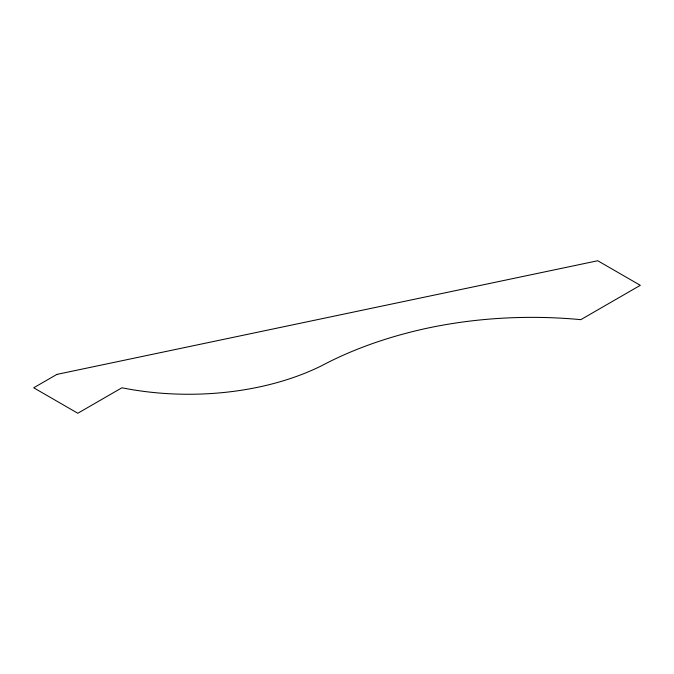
<?xml version="1.0" encoding="UTF-8"?>
<svg xmlns="http://www.w3.org/2000/svg" width="674" height="674" viewBox="0 0 674 674"><rect width="100%" height="100%" fill="white"/><g stroke="black" fill="none" stroke-linecap="round" stroke-linejoin="round"><path stroke-width="1.01" d="M56.894 374.399L33.7 387.786L77.805 413.255L121.918 387.786A203.834 117.68 0 0 0 322.071 365.519A322.838 186.386 0 0 1 424.401 328.811A301.792 174.237 0 0 1 580.819 319.661L640.3 285.321L597.737 260.745L56.894 374.399"/></g></svg>
